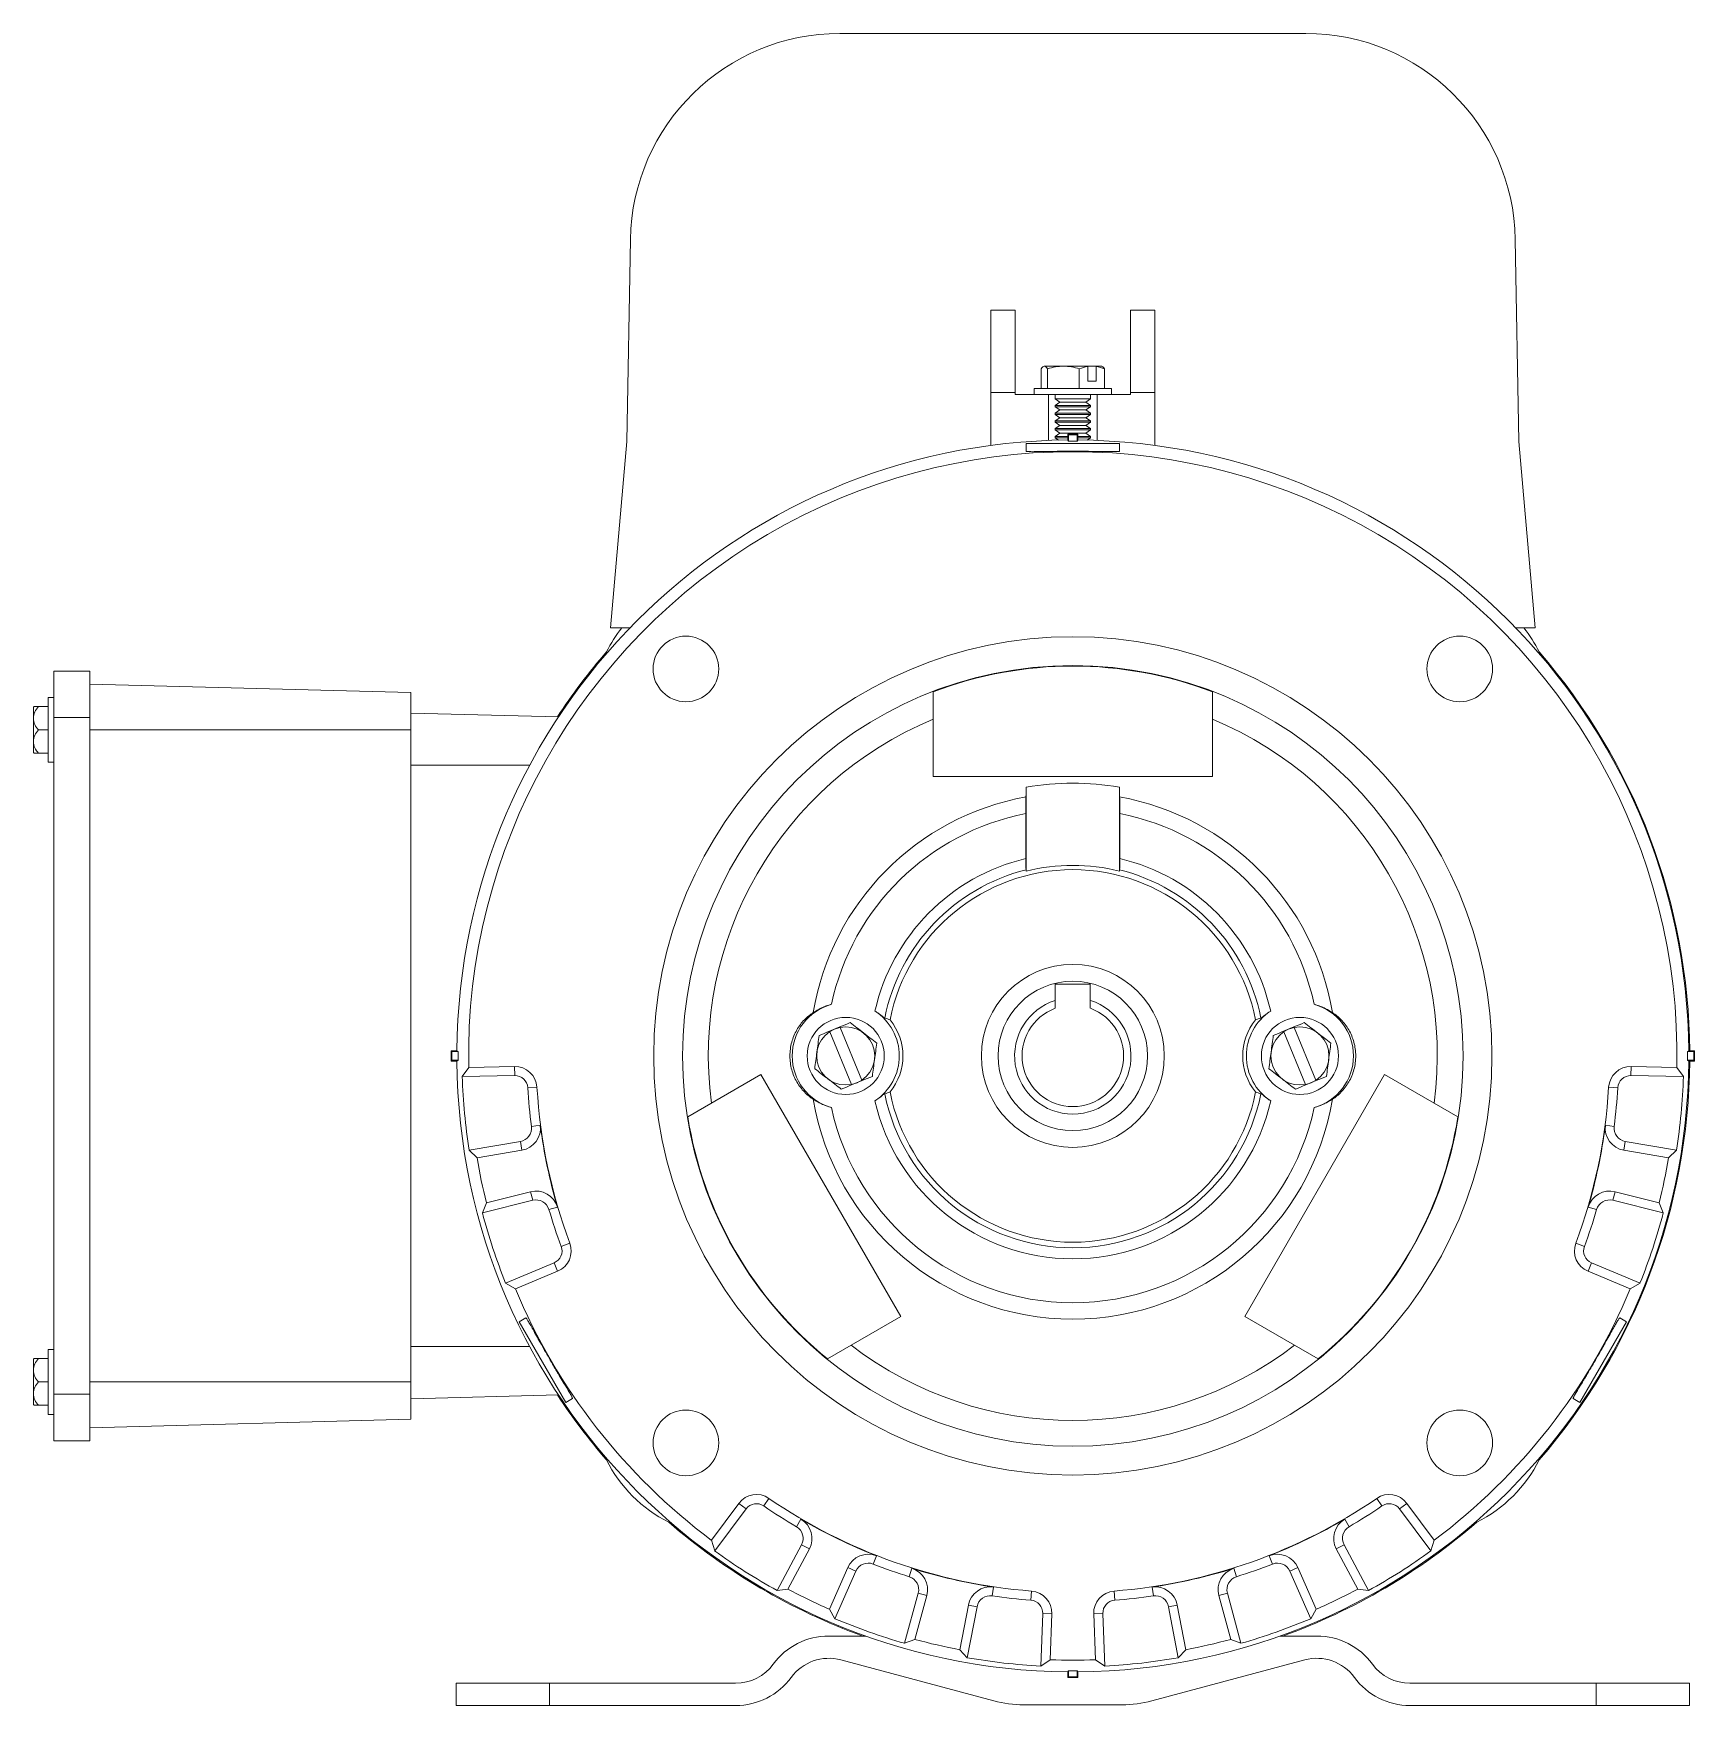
# Paper-space layout '_Right' of a CAD drawing. Header units: inches. Extents: x -5.58 to 3.34, y -3.49 to 5.49.
import ezdxf

# ---------------------------------------------------------------- set-up
doc = ezdxf.new("R2010")
doc.units = ezdxf.units.IN
doc.header["$MEASUREMENT"] = 0

psp = doc.layouts.new('_Right')

# ---------------------------------------------------------------- linework, layer by layer
at = {"color": 7, "linetype": 'Continuous', "lineweight": 15}
for p, q in [((1.2502, 5.4886), (-1.2502, 5.4886)), ((-2.375, 4.3833), (-2.3939, 3.2978)), ((2.3939, 3.2978), (2.375, 4.3833)), ((-0.44, 4.0029), (-0.44, 3.277)), ((-0.31, 4.0029), (-0.44, 4.0029)), ((-0.31, 4.0029), (-0.31, 3.5511)), ((0.31, 3.5511), (0.31, 4.0029)), ((0.44, 4.0029), (0.31, 4.0029)), ((0.44, 4.0029), (0.44, 3.277)), ((-0.1705, 3.5821), (-0.1705, 3.6882)), ((-0.1531, 3.7021), (0.156, 3.7021)), ((-0.1356, 3.5821), (-0.1356, 3.6882)), ((0.0348, 3.5821), (0.0348, 3.6882)), ((0.0801, 3.6221), (0.0801, 3.7005)), ((0.1252, 3.7005), (0.1252, 3.6221)), ((0.1705, 3.5821), (0.1705, 3.6882)), ((0.1252, 3.6221), (0.0801, 3.6221)), ((-0.31, 3.5615), (-0.44, 3.5615)), ((-0.31, 3.5511), (0.31, 3.5511)), ((-0.207, 3.5821), (-0.207, 3.5511)), ((-0.207, 3.5821), (0.207, 3.5821)), ((-0.13, 3.5511), (-0.13, 3.3038)), ((-0.095, 3.5511), (-0.095, 3.5268)), ((-0.095, 3.5268), (-0.0702, 3.5094)), ((-0.095, 3.5268), (0.095, 3.5268)), ((-0.0702, 3.5094), (-0.095, 3.4921)), ((-0.0702, 3.5094), (0.0702, 3.5094)), ((0.0702, 3.5094), (0.095, 3.5268)), ((0.095, 3.4921), (0.0702, 3.5094)), ((0.095, 3.5268), (0.095, 3.5511)), ((0.13, 3.3038), (0.13, 3.5511)), ((0.207, 3.5511), (0.207, 3.5821)), ((0.44, 3.5615), (0.31, 3.5615)), ((-0.095, 3.4921), (-0.095, 3.4851)), ((-0.095, 3.4921), (0.095, 3.4921)), ((-0.095, 3.4851), (-0.0702, 3.4678)), ((-0.095, 3.4851), (0.095, 3.4851)), ((-0.0702, 3.4678), (-0.095, 3.4504)), ((-0.095, 3.4504), (-0.095, 3.4435)), ((-0.095, 3.4504), (0.095, 3.4504)), ((-0.095, 3.4435), (-0.0702, 3.4261)), ((-0.095, 3.4435), (0.095, 3.4435)), ((-0.0702, 3.4261), (-0.095, 3.4087)), ((-0.0702, 3.4678), (0.0702, 3.4678)), ((-0.0702, 3.4261), (0.0702, 3.4261)), ((0.0702, 3.4678), (0.095, 3.4851)), ((0.095, 3.4504), (0.0702, 3.4678)), ((0.0702, 3.4261), (0.095, 3.4435)), ((0.095, 3.4087), (0.0702, 3.4261)), ((0.095, 3.4851), (0.095, 3.4921)), ((0.095, 3.4435), (0.095, 3.4504)), ((-0.095, 3.4087), (-0.095, 3.4018)), ((-0.095, 3.4087), (0.095, 3.4087)), ((-0.095, 3.4018), (-0.0702, 3.3844)), ((-0.095, 3.4018), (0.095, 3.4018)), ((-0.0702, 3.3844), (-0.095, 3.3671)), ((-0.095, 3.3671), (-0.095, 3.3601)), ((-0.095, 3.3671), (0.095, 3.3671)), ((-0.095, 3.3601), (-0.0702, 3.3428)), ((-0.095, 3.3601), (0.095, 3.3601)), ((-0.0702, 3.3428), (-0.095, 3.3254)), ((-0.095, 3.3254), (-0.095, 3.3185)), ((-0.095, 3.3254), (-0.0275, 3.3254)), ((-0.0702, 3.3844), (0.0702, 3.3844)), ((-0.0702, 3.3428), (0.0702, 3.3428)), ((-0.0235, 3.3335), (-0.0275, 3.3375)), ((-0.0275, 3.3062), (-0.0275, 3.3375)), ((-0.0275, 3.3375), (0.0275, 3.3375)), ((-0.0235, 3.3335), (-0.0235, 3.3002)), ((0.0235, 3.3335), (-0.0235, 3.3335)), ((0.0235, 3.3335), (0.0275, 3.3375)), ((0.0235, 3.3002), (0.0235, 3.3335)), ((0.0275, 3.3375), (0.0275, 3.3062)), ((0.0275, 3.3254), (0.095, 3.3254)), ((0.0702, 3.3844), (0.095, 3.4018)), ((0.095, 3.3671), (0.0702, 3.3844)), ((0.0702, 3.3428), (0.095, 3.3601)), ((0.095, 3.3254), (0.0702, 3.3428)), ((0.095, 3.4018), (0.095, 3.4087)), ((0.095, 3.3601), (0.095, 3.3671)), ((0.095, 3.3185), (0.095, 3.3254)), ((-2.3939, 3.2978), (-2.4814, 2.2978)), ((-0.25, 3.2875), (0.25, 3.2875)), ((-0.25, 3.246), (-0.25, 3.2875)), ((-0.095, 3.3185), (-0.0764, 3.3055)), ((-0.095, 3.3185), (-0.0275, 3.3185)), ((-0.0235, 3.3002), (-0.0275, 3.3062)), ((0.0275, 3.3062), (0.0235, 3.3002)), ((0.0275, 3.3185), (0.095, 3.3185)), ((0.0764, 3.3055), (0.095, 3.3185)), ((0.25, 3.2875), (0.25, 3.246)), ((2.4814, 2.2978), (2.3939, 3.2978)), ((-2.4814, 2.2978), (-2.3775, 2.2978)), ((2.3775, 2.2978), (2.4814, 2.2978)), ((-5.4695, -2.066), (-5.4695, 2.066)), ((-5.4695, 2.066), (-5.2765, 2.066)), ((-5.2765, 2.066), (-5.2765, -2.066)), ((-3.5535, 1.9508), (-5.2765, 1.9959)), ((-5.4695, 1.924), (-5.5005, 1.924)), ((-5.5005, 1.924), (-5.5005, 1.576)), ((-3.5535, -1.9508), (-3.5535, 1.9508)), ((-0.75, 1.9536), (-0.75, 1.5)), ((0.75, 1.5), (0.75, 1.9536)), ((-5.5795, 1.872), (-5.5795, 1.628)), ((-5.5761, 1.875), (-5.5005, 1.875)), ((-5.2765, 1.816), (-5.4695, 1.816)), ((-3.5535, 1.8406), (-2.7605, 1.8198)), ((-5.5525, 1.75), (-5.5005, 1.75)), ((-3.5535, 1.75), (-5.2765, 1.75)), ((-5.5761, 1.625), (-5.5005, 1.625)), ((-5.5005, 1.576), (-5.4695, 1.576)), ((-2.9152, 1.56), (-3.5535, 1.56)), ((-0.75, 1.5), (0.75, 1.5)), ((-0.25, 1.4423), (-0.25, 0.9919)), ((0.25, 1.4423), (0.25, 0.9919)), ((-0.2524, 1.0595), (-0.2524, 1.3007)), ((0.2524, 1.0595), (0.2524, 1.3007)), ((-0.25, 0.9919), (-0.2511, 0.999)), ((0.25, 0.9919), (0.2511, 0.999)), ((0.094, 0.3851), (-0.094, 0.3851)), ((-0.094, 0.3851), (-0.094, 0.2556)), ((0.094, 0.2556), (0.094, 0.3851)), ((-1.3063, 0.1327), (-1.2508, 0.1556)), ((-1.1883, -0.1529), (-1.3052, 0.13)), ((-1.2497, 0.1529), (-1.1328, -0.13)), ((1.1317, 0.1327), (1.1872, 0.1556)), ((1.2497, -0.1529), (1.1328, 0.13)), ((1.1883, 0.1529), (1.3052, -0.13)), ((-3.3335, 0.0235), (-3.3375, 0.0275)), ((-3.3375, 0.0275), (-3.3062, 0.0275)), ((-3.3375, -0.0275), (-3.3375, 0.0275)), ((-3.3335, 0.0235), (-3.3335, -0.0235)), ((-3.3002, 0.0235), (-3.3335, 0.0235)), ((-3.3062, 0.0275), (-3.3002, 0.0235)), ((3.3002, 0.0235), (3.3062, 0.0275)), ((3.3335, 0.0235), (3.3002, 0.0235)), ((3.3062, 0.0275), (3.3375, 0.0275)), ((3.3335, 0.0235), (3.3375, 0.0275)), ((3.3335, -0.0235), (3.3335, 0.0235)), ((3.3375, 0.0275), (3.3375, -0.0275)), ((-3.3335, -0.0235), (-3.3375, -0.0275)), ((-3.3062, -0.0275), (-3.3375, -0.0275)), ((-3.3335, -0.0235), (-3.3002, -0.0235)), ((-3.3002, -0.0235), (-3.3062, -0.0275)), ((-3.2429, -0.0613), (-3.2779, -0.1112)), ((-3.2429, -0.0613), (-2.9971, -0.0568)), ((-2.9962, -0.106), (-2.9971, -0.0568)), ((2.9962, -0.106), (2.9971, -0.0568)), ((2.9971, -0.0568), (3.2429, -0.0613)), ((3.2779, -0.1112), (3.2429, -0.0613)), ((3.3062, -0.0275), (3.3002, -0.0235)), ((3.3002, -0.0235), (3.3335, -0.0235)), ((3.3375, -0.0275), (3.3062, -0.0275)), ((3.3335, -0.0235), (3.3375, -0.0275)), ((-3.2779, -0.1112), (-2.9962, -0.106)), ((-2.9255, -0.1714), (-2.8764, -0.1685)), ((-1.674, -0.1005), (-2.0669, -0.3273)), ((-0.924, -1.3995), (-1.674, -0.1005)), ((-1.1317, -0.1327), (-1.1872, -0.1556)), ((1.674, -0.1005), (0.924, -1.3995)), ((1.3063, -0.1327), (1.2508, -0.1556)), ((2.0669, -0.3273), (1.674, -0.1005)), ((2.9255, -0.1714), (2.8764, -0.1685)), ((2.9962, -0.106), (3.2779, -0.1112)), ((-2.906, -0.3785), (-2.859, -0.3724)), ((2.906, -0.3785), (2.859, -0.3724)), ((-2.9657, -0.4594), (-3.2405, -0.5064)), ((-3.2405, -0.5064), (-3.1983, -0.5473)), ((-3.1983, -0.5473), (-2.9578, -0.5061)), ((-2.9657, -0.4594), (-2.9578, -0.5061)), ((2.9657, -0.4594), (2.9578, -0.5061)), ((2.9578, -0.5061), (3.1983, -0.5473)), ((3.2405, -0.5064), (2.9657, -0.4594)), ((3.1983, -0.5473), (3.2405, -0.5064)), ((-3.1697, -0.8427), (-2.8993, -0.775)), ((-3.1476, -0.7883), (-3.1697, -0.8427)), ((-2.9108, -0.729), (-3.1476, -0.7883)), ((-2.8993, -0.775), (-2.9108, -0.729)), ((2.8993, -0.775), (2.9108, -0.729)), ((2.8993, -0.775), (3.1697, -0.8427)), ((3.1476, -0.7883), (2.9108, -0.729)), ((3.1697, -0.8427), (3.1476, -0.7883)), ((-2.812, -0.825), (-2.7665, -0.8116)), ((2.812, -0.825), (2.7665, -0.8116)), ((-2.7464, -1.0224), (-2.7003, -1.0052)), ((2.7464, -1.0224), (2.7003, -1.0052)), ((-2.7847, -1.1107), (-3.0447, -1.2195)), ((-2.7657, -1.1561), (-2.9925, -1.251)), ((-2.7847, -1.1107), (-2.7657, -1.1561)), ((2.7847, -1.1107), (2.7657, -1.1561)), ((2.9925, -1.251), (2.7657, -1.1561)), ((3.0447, -1.2195), (2.7847, -1.1107)), ((-3.0447, -1.2195), (-2.9925, -1.251)), ((2.9925, -1.251), (3.0447, -1.2195)), ((-2.9721, -1.4272), (-2.9362, -1.4065)), ((-2.7221, -1.8603), (-2.9721, -1.4272)), ((-1.3169, -1.6263), (-0.924, -1.3995)), ((0.924, -1.3995), (1.3169, -1.6263)), ((2.9721, -1.4272), (2.7221, -1.8603)), ((2.9362, -1.4065), (2.9721, -1.4272)), ((-5.4695, -1.576), (-5.5005, -1.576)), ((-5.5005, -1.576), (-5.5005, -1.924)), ((-3.5535, -1.56), (-2.9152, -1.56)), ((-5.5795, -1.628), (-5.5795, -1.872)), ((-5.5761, -1.625), (-5.5005, -1.625)), ((-5.5525, -1.75), (-5.5005, -1.75)), ((-3.5535, -1.75), (-5.2765, -1.75)), ((-5.5761, -1.875), (-5.5005, -1.875)), ((-5.4695, -1.816), (-5.2765, -1.816)), ((-2.7605, -1.8198), (-3.5535, -1.8406)), ((-2.6862, -1.8395), (-2.7221, -1.8603)), ((2.7221, -1.8603), (2.6862, -1.8395)), ((-5.5005, -1.924), (-5.4695, -1.924)), ((-3.5535, -1.9508), (-5.2765, -1.9959)), ((-5.2765, -2.066), (-5.4695, -2.066)), ((-1.9405, -2.5989), (-1.7934, -2.402)), ((-1.7539, -2.4314), (-1.7934, -2.402)), ((-1.6589, -2.4158), (-1.6311, -2.3752)), ((1.6589, -2.4158), (1.6311, -2.3752)), ((1.7539, -2.4314), (1.7934, -2.402)), ((1.7934, -2.402), (1.9405, -2.5989)), ((-1.9226, -2.6572), (-1.7539, -2.4314)), ((-1.4834, -2.5273), (-1.4594, -2.4865)), ((1.4834, -2.5273), (1.4594, -2.4865)), ((1.7539, -2.4314), (1.9226, -2.6572)), ((-1.9405, -2.5989), (-1.9226, -2.6572)), ((1.9226, -2.6572), (1.9405, -2.5989)), ((-1.4561, -2.6242), (-1.5875, -2.87)), ((-1.5294, -2.8618), (-1.4143, -2.6465)), ((-1.4561, -2.6242), (-1.4143, -2.6465)), ((-1.0718, -2.7275), (-1.0545, -2.6834)), ((1.0718, -2.7275), (1.0545, -2.6834)), ((1.4561, -2.6242), (1.4143, -2.6465)), ((1.4143, -2.6465), (1.5294, -2.8618)), ((1.5875, -2.87), (1.4561, -2.6242)), ((-1.2082, -2.7468), (-1.3065, -2.9702)), ((-1.2771, -3.021), (-1.1649, -2.7658)), ((-1.1649, -2.7658), (-1.2082, -2.7468)), ((-0.8782, -2.7958), (-0.864, -2.7506)), ((0.8782, -2.7958), (0.864, -2.7506)), ((1.1649, -2.7658), (1.2082, -2.7468)), ((1.1649, -2.7658), (1.2771, -3.021)), ((1.3065, -2.9702), (1.2082, -2.7468)), ((-1.5875, -2.87), (-1.5294, -2.8618)), ((-0.4322, -2.8985), (-0.4252, -2.8516)), ((0.4322, -2.8985), (0.4252, -2.8516)), ((1.5294, -2.8618), (1.5875, -2.87)), ((-0.8298, -2.8841), (-0.9027, -3.1531)), ((-0.8479, -3.1321), (-0.7841, -2.8965)), ((-0.8298, -2.8841), (-0.7841, -2.8965)), ((-0.5608, -2.9479), (-0.6064, -3.1877)), ((-0.5663, -3.2305), (-0.5142, -2.9567)), ((-0.5142, -2.9567), (-0.5608, -2.9479)), ((-0.2255, -2.9218), (-0.2217, -2.8728)), ((0.2255, -2.9218), (0.2217, -2.8728)), ((0.5142, -2.9567), (0.5608, -2.9479)), ((0.5142, -2.9567), (0.5663, -3.2305)), ((0.6064, -3.1877), (0.5608, -2.9479)), ((0.8298, -2.8841), (0.7841, -2.8965)), ((0.7841, -2.8965), (0.8479, -3.1321)), ((0.9027, -3.1531), (0.8298, -2.8841)), ((-1.3065, -2.9702), (-1.2771, -3.021)), ((-0.1614, -2.9937), (-0.1718, -3.2753)), ((-0.1614, -2.9937), (-0.1122, -2.9955)), ((-0.1122, -2.9955), (-0.1213, -3.2412)), ((0.1614, -2.9937), (0.1122, -2.9955)), ((0.1213, -3.2412), (0.1122, -2.9955)), ((0.1718, -3.2753), (0.1614, -2.9937)), ((1.2771, -3.021), (1.3065, -2.9702)), ((-1.1113, -3.114), (-1.31, -3.114)), ((-0.9027, -3.1531), (-0.8479, -3.1321)), ((0.8479, -3.1321), (0.9027, -3.1531)), ((1.31, -3.114), (1.1113, -3.114)), ((-0.6064, -3.1877), (-0.5663, -3.2305)), ((0.5663, -3.2305), (0.6064, -3.1877)), ((-1.2453, -3.2421), (-0.4242, -3.4621)), ((-0.1718, -3.2753), (-0.1213, -3.2412)), ((-0.0275, -3.3062), (-0.0235, -3.3002)), ((-0.0275, -3.3375), (-0.0275, -3.3062)), ((-0.0235, -3.3002), (-0.0235, -3.3335)), ((0.0235, -3.3002), (0.0275, -3.3062)), ((0.0235, -3.3335), (0.0235, -3.3002)), ((0.0275, -3.3062), (0.0275, -3.3375)), ((0.1213, -3.2412), (0.1718, -3.2753)), ((0.4242, -3.4621), (1.2453, -3.2421)), ((-3.31, -3.4873), (-3.31, -3.3677)), ((-1.81, -3.3677), (-3.31, -3.3677)), ((-2.81, -3.3677), (-2.81, -3.4873)), ((-0.0235, -3.3335), (-0.0275, -3.3375)), ((0.0275, -3.3375), (-0.0275, -3.3375)), ((-0.0235, -3.3335), (0.0235, -3.3335)), ((0.0235, -3.3335), (0.0275, -3.3375)), ((3.31, -3.3677), (1.81, -3.3677)), ((2.81, -3.4873), (2.81, -3.3677)), ((3.31, -3.3677), (3.31, -3.4873)), ((-3.31, -3.4873), (-1.81, -3.4873)), ((-0.2639, -3.4833), (0.2639, -3.4833)), ((1.81, -3.4873), (3.31, -3.4873))]:
    psp.add_line(p, q, dxfattribs=at)
for centre, radius in [((-2.0771, 2.0771), 0.1762), ((0, 0), 2.25), ((2.0771, 2.0771), 0.1762), ((0, 0), 2.095), ((0, 0), 0.491), ((0, 0), 0.401), ((-1.219, 0), 0.207), ((1.219, 0), 0.207), ((-1.219, 0), 0.156), ((1.219, 0), 0.156), ((-2.0771, -2.0771), 0.1762), ((2.0771, -2.0771), 0.1762)]:
    psp.add_circle(centre, radius, dxfattribs=at)
for centre, radius, start, end in [((-1.2502, 4.3636), 1.125, 90, 179), ((1.2502, 4.3636), 1.125, 1, 90), ((0, 0), 3.3064, 90.47722, 179.52278), ((0, 0), 3.2435, 358.91658, 181.08342), ((0, 0), 3.3003, 89.59283, 90.40717), ((0, 0), 3.3064, 0.47722, 89.52278), ((-1.8349, 1.8349), 0.7469, 141.70751, 153.46756), ((1.8349, 1.8349), 0.7469, 26.53244, 38.29249), ((0, 0), 3.3119, 139.09637, 146.66498), ((0, 0), 3.3119, 0.47643, 40.90363), ((0, 0), 2.0927, 68.99828, 111.00172), ((-5.4912, 1.8114), 0.0883, 133.9815, 179.31463), ((-5.4695, 1.75), 0.1643, 130.4668, 132.02758), ((-5.4912, 1.8136), 0.0883, 180.68537, 226.0185), ((0, 0), 1.9566, 112.53967, 187.46033), ((0, 0), 1.9566, 352.53967, 67.46033), ((-5.4912, 1.6864), 0.0883, 133.9815, 179.31463), ((-5.4912, 1.6886), 0.0883, 180.68537, 226.0185), ((-5.4695, 1.75), 0.1643, 227.97242, 229.5332), ((0, 0), 1.4638, 80.1663, 99.8337), ((0, 0), 1.4129, 100.24704, 170.52528), ((0, 0), 1.4129, 9.47472, 79.75296), ((0, 0), 1.3249, 100.98025, 167.92745), ((0, 0), 1.3249, 12.07255, 79.01975), ((0, 0), 1.0891, 103.39737, 167.21894), ((0, 0), 1.03, 104.10705, 168.60892), ((0, 0), 1, 11.16385, 168.83615), ((0, 0), 1.0229, 75.85375, 104.14625), ((0, 0), 1.03, 11.39108, 75.89295), ((0, 0), 1.0891, 12.78106, 76.60263), ((-1.219, 0), 0.2875, 105.45407, 254.54593), ((0, 0), 0.3124, 107.51289, 72.48711), ((1.219, 0), 0.2875, 285.45407, 74.54593), ((-1.219, 0), 0.2875, 303.06286, 56.93714), ((-1.219, 0), 0.3067, 320.86216, 39.13784), ((0, 0), 0.2724, 110.18866, 69.81134), ((1.219, 0), 0.3067, 140.86216, 219.13784), ((1.219, 0), 0.2875, 123.06286, 236.93714), ((0, 0), 3.3003, 179.59283, 180.40717), ((0, 0), 3.3003, 359.59283, 0.40717), ((0, 0), 3.3064, 180.47722, 269.52278), ((-2.9949, -0.1754), 0.1187, 3.35272, 91.06028), ((0, 0), 3.3064, 270.47722, 359.52278), ((0, 0), 3.3119, 319.09637, 359.52357), ((2.9949, -0.1754), 0.1187, 88.93972, 176.64728), ((0, 0), 3.2798, 181.94288, 188.88271), ((-2.9949, -0.1754), 0.0695, 3.35272, 91.06028), ((0, 0), 2.9305, 183.35272, 187.42033), ((0, 0), 2.8813, 183.35272, 200.41793), ((0, 0), 2.8813, 339.58207, 356.64728), ((0, 0), 2.9305, 352.57967, 356.64728), ((2.9949, -0.1754), 0.0695, 88.93972, 176.64728), ((0, 0), 3.2798, 351.11729, 358.05712), ((0, 0), 1.4129, 189.47472, 350.52528), ((0, 0), 1.0891, 192.78106, 347.21894), ((0, 0), 1.03, 191.39108, 348.60892), ((0, 0), 1, 191.16385, 348.83615), ((0, 0), 2.0927, 188.99828, 231.00172), ((0, 0), 1.3249, 192.07255, 347.92745), ((0, 0), 2.0927, 308.99828, 351.00172), ((-2.978, -0.3878), 0.0726, 279.71038, 7.42033), ((-2.978, -0.3878), 0.12, 279.71038, 7.42033), ((0, 0), 2.8831, 187.42033, 196.35032), ((0, 0), 2.8831, 343.64968, 352.57967), ((2.978, -0.3878), 0.12, 172.57967, 260.28962), ((2.978, -0.3878), 0.0726, 172.57967, 260.28962), ((0, 0), 3.2448, 189.71038, 194.06028), ((0, 0), 3.2448, 345.93972, 350.28962), ((-2.8817, -0.8454), 0.12, 16.35032, 104.06028), ((-2.8817, -0.8454), 0.0726, 16.35032, 104.06028), ((2.8817, -0.8454), 0.12, 75.93972, 163.64968), ((2.8817, -0.8454), 0.0726, 75.93972, 163.64968), ((0, 0), 3.2798, 194.88794, 201.82778), ((0, 0), 2.9305, 196.35032, 200.41793), ((0, 0), 2.9305, 339.58207, 343.64968), ((0, 0), 3.2798, 338.17222, 345.11206), ((-2.8115, -1.0466), 0.0695, 292.71038, 20.41793), ((-2.8115, -1.0466), 0.1187, 292.71038, 20.41793), ((2.8115, -1.0466), 0.1187, 159.58207, 247.28962), ((2.8115, -1.0466), 0.0695, 159.58207, 247.28962), ((0, 0), 3.2435, 202.68723, 233.25249), ((0, 0), 3.2435, 306.74751, 337.31277), ((0, 0), 1.9566, 232.53967, 307.46033), ((-5.4912, -1.6886), 0.0883, 133.9815, 179.31463), ((-5.4695, -1.75), 0.1643, 130.4668, 132.02758), ((-5.4912, -1.6864), 0.0883, 180.68537, 226.0185), ((-5.4912, -1.8136), 0.0883, 133.9815, 179.31463), ((-5.4912, -1.8114), 0.0883, 180.68537, 226.0185), ((-5.4695, -1.75), 0.1643, 227.97242, 229.5332), ((0, 0), 3.3119, 213.33502, 220.90363), ((-1.8349, -1.8349), 0.7469, 206.53244, 243.46756), ((1.8349, -1.8349), 0.7469, 296.53244, 333.46756), ((-1.6983, -2.473), 0.1187, 55.52179, 143.22935), ((-1.6983, -2.473), 0.0695, 55.52179, 143.22935), ((0, 0), 2.9305, 235.52179, 239.58941), ((0, 0), 2.8813, 235.52179, 265.58701), ((0, 0), 2.8813, 274.41299, 304.47821), ((0, 0), 2.9305, 300.41059, 304.47821), ((1.6983, -2.473), 0.1187, 36.77065, 124.47821), ((1.6983, -2.473), 0.0695, 36.77065, 124.47821), ((0, 0), 3.3119, 229.09637, 250.09588), ((0, 0), 2.8831, 239.58941, 248.5464), ((-1.5202, -2.59), 0.12, 331.87945, 59.58941), ((0, 0), 2.8831, 291.4536, 300.41059), ((0, 0), 3.3119, 289.90412, 310.90363), ((1.5202, -2.59), 0.12, 120.41059, 208.12055), ((-1.5202, -2.59), 0.0726, 331.87945, 59.58941), ((1.5202, -2.59), 0.0726, 120.41059, 208.12055), ((0, 0), 3.2798, 234.11195, 241.05179), ((-1.0984, -2.7951), 0.12, 68.5464, 156.25636), ((1.0984, -2.7951), 0.12, 23.74364, 111.4536), ((0, 0), 3.2798, 298.94821, 305.88805), ((-1.0984, -2.7951), 0.0726, 68.5464, 156.25636), ((0, 0), 2.9305, 248.5464, 252.5624), ((0, 0), 2.8831, 252.5624, 261.51939), ((-0.8999, -2.8651), 0.12, 344.85244, 72.5624), ((0, 0), 2.8831, 278.48061, 287.4376), ((0.8999, -2.8651), 0.12, 107.4376, 195.14756), ((0, 0), 2.9305, 287.4376, 291.4536), ((1.0984, -2.7951), 0.0726, 23.74364, 111.4536), ((0, 0), 3.2448, 241.87945, 246.25636), ((-0.8999, -2.8651), 0.0726, 344.85244, 72.5624), ((-0.4429, -2.9703), 0.12, 81.51939, 169.22935), ((0.4429, -2.9703), 0.12, 10.77065, 98.48061), ((0.8999, -2.8651), 0.0726, 107.4376, 195.14756), ((0, 0), 3.2448, 293.74364, 298.12055), ((-0.4429, -2.9703), 0.0726, 81.51939, 169.22935), ((0, 0), 2.9305, 261.51939, 265.58701), ((-0.2308, -2.9911), 0.0695, 357.87945, 85.58701), ((-0.2308, -2.9911), 0.1187, 357.87945, 85.58701), ((0.2308, -2.9911), 0.1187, 94.41299, 182.12055), ((0.2308, -2.9911), 0.0695, 94.41299, 182.12055), ((0, 0), 2.9305, 274.41299, 278.48061), ((0.4429, -2.9703), 0.0726, 10.77065, 98.48061), ((0, 0), 3.2798, 247.08402, 254.02478), ((0, 0), 3.2798, 285.97522, 292.91598), ((-1.31, -3.4836), 0.3696, 90, 143.79775), ((0, 0), 3.2448, 254.85244, 259.22935), ((0, 0), 3.2448, 280.77065, 285.14756), ((1.31, -3.4836), 0.3696, 36.20225, 90), ((0, 0), 3.2798, 260.05701, 266.99685), ((0, 0), 3.2798, 273.00315, 279.94299), ((-1.81, -3.1177), 0.25, 270, 323.79775), ((-1.31, -3.4836), 0.25, 75, 143.79775), ((0, 0), 3.2435, 267.8563, 272.1437), ((0, 0), 3.3003, 269.59283, 270.40717), ((1.31, -3.4836), 0.25, 36.20225, 105), ((1.81, -3.1177), 0.25, 216.20225, 270), ((-1.81, -3.1177), 0.3696, 270, 323.79775), ((1.81, -3.1177), 0.3696, 216.20225, 270), ((-0.2639, -2.8637), 0.6196, 255, 270), ((0.2639, -2.8637), 0.6196, 270, 285)]:
    psp.add_arc(centre, radius, start, end, dxfattribs=at)
for points in [[(-0.1705, 3.6882), (-0.1648, 3.6967), (-0.159, 3.7021), (-0.1531, 3.7021)], [(-0.1356, 3.6882), (-0.1077, 3.6967), (-0.0794, 3.7021), (-0.0504, 3.7021)], [(0.0801, 3.7005), (0.0646, 3.6982), (0.0496, 3.6939), (0.0348, 3.6882)], [(0.0801, 3.7005), (0.0794, 3.701), (0.0788, 3.7016), (0.0782, 3.7021)], [(0.1233, 3.7021), (0.124, 3.7016), (0.1246, 3.701), (0.1252, 3.7005)], [(0.1705, 3.6882), (0.1557, 3.6939), (0.1405, 3.6983), (0.1252, 3.7005)], [(0.1705, 3.6882), (0.1648, 3.6967), (0.159, 3.7021), (0.1531, 3.7021)], [(-0.25, 1.4423), (-0.2504, 1.4244), (-0.2509, 1.4071), (-0.2514, 1.3904)], [(0.25, 1.4423), (0.2504, 1.4244), (0.2509, 1.4071), (0.2514, 1.3904)], [(-1.0098, 0.2034), (-1.0001, 0.2006), (-0.9905, 0.1974), (-0.9811, 0.1936)], [(0.9811, 0.1936), (0.9905, 0.1974), (1.0001, 0.2006), (1.0098, 0.2034)], [(-1.3618, 0.1098), (-1.3657, 0.0806), (-1.3696, 0.0509), (-1.3736, 0.0205)], [(-1.3618, 0.1098), (-1.3437, 0.1173), (-1.325, 0.125), (-1.3063, 0.1327)], [(-1.3052, 0.13), (-1.3056, 0.1309), (-1.3059, 0.1318), (-1.3063, 0.1327)], [(-1.2508, 0.1556), (-1.2319, 0.1635), (-1.2134, 0.1711), (-1.1953, 0.1786)], [(-1.2508, 0.1556), (-1.2505, 0.1547), (-1.2501, 0.1538), (-1.2497, 0.1529)], [(-1.0525, 0.0688), (-1.0759, 0.0867), (-1.0996, 0.105), (-1.1239, 0.1237)], [(1.0762, 0.1098), (1.0723, 0.0806), (1.0684, 0.0509), (1.0644, 0.0205)], [(1.1317, 0.1327), (1.1127, 0.1249), (1.0943, 0.1173), (1.0762, 0.1098)], [(1.1328, 0.13), (1.1324, 0.1309), (1.1321, 0.1318), (1.1317, 0.1327)], [(1.2427, 0.1786), (1.2245, 0.1711), (1.2059, 0.1634), (1.1872, 0.1556)], [(1.1872, 0.1556), (1.1875, 0.1547), (1.1879, 0.1538), (1.1883, 0.1529)], [(1.3855, 0.0688), (1.3621, 0.0867), (1.3384, 0.105), (1.3141, 0.1237)], [(-1.3855, -0.0688), (-1.3621, -0.0867), (-1.3384, -0.105), (-1.3141, -0.1237)], [(-1.0762, -0.1098), (-1.0723, -0.0806), (-1.0684, -0.0509), (-1.0644, -0.0205)], [(1.0525, -0.0688), (1.0759, -0.0867), (1.0996, -0.105), (1.1239, -0.1237)], [(1.3618, -0.1098), (1.3657, -0.0806), (1.3696, -0.0509), (1.3736, -0.0205)], [(-1.2427, -0.1786), (-1.2245, -0.1711), (-1.2059, -0.1634), (-1.1872, -0.1556)], [(-1.1872, -0.1556), (-1.1875, -0.1547), (-1.1879, -0.1538), (-1.1883, -0.1529)], [(-1.1328, -0.13), (-1.1324, -0.1309), (-1.1321, -0.1318), (-1.1317, -0.1327)], [(-1.1317, -0.1327), (-1.1127, -0.1249), (-1.0943, -0.1173), (-1.0762, -0.1098)], [(1.2508, -0.1556), (1.2319, -0.1635), (1.2134, -0.1711), (1.1953, -0.1786)], [(1.2508, -0.1556), (1.2505, -0.1547), (1.2501, -0.1538), (1.2497, -0.1529)], [(1.3052, -0.13), (1.3056, -0.1309), (1.3059, -0.1318), (1.3063, -0.1327)], [(1.3618, -0.1098), (1.3437, -0.1173), (1.325, -0.125), (1.3063, -0.1327)], [(-0.9811, -0.1936), (-0.9905, -0.1974), (-1.0001, -0.2006), (-1.0098, -0.2034)], [(1.0098, -0.2034), (1.0001, -0.2006), (0.9905, -0.1974), (0.9811, -0.1936)]]:
    psp.add_open_spline(points, degree=3, dxfattribs=at)
for points, knots in [([(-0.1531, 3.7021), (-0.1501, 3.7021), (-0.1471, 3.7008), (-0.1413, 3.6959), (-0.1385, 3.6924), (-0.1356, 3.6882)], [0, 0, 0, 0, 0.5, 0.5, 1, 1, 1, 1]), ([(-0.0504, 3.7021), (-0.0359, 3.7021), (-0.0215, 3.7008), (0.0069, 3.6959), (0.0209, 3.6924), (0.0348, 3.6882)], [0, 0, 0, 0, 0.5, 0.5, 1, 1, 1, 1]), ([(0.25, 3.246), (0.25, 3.2454), (0.2484, 3.2449), (0.2436, 3.2443), (0.2417, 3.2442), (0.2369, 3.2439), (0.2341, 3.2438), (0.2247, 3.2436), (0.217, 3.2436), (0.1989, 3.2437), (0.1884, 3.2438), (0.1653, 3.2442), (0.1527, 3.2444), (0.1323, 3.2448), (0.1252, 3.2449), (0.1108, 3.2451), (0.1034, 3.2452), (0.0809, 3.2455), (0.0651, 3.2457), (0.0328, 3.2459), (0.0165, 3.246), (-0.0165, 3.246), (-0.0327, 3.2459), (-0.0567, 3.2457), (-0.0646, 3.2457), (-0.0803, 3.2455), (-0.0881, 3.2454), (-0.1108, 3.2451), (-0.1252, 3.2449), (-0.1523, 3.2444), (-0.1652, 3.2442), (-0.1883, 3.2438), (-0.1986, 3.2437), (-0.2123, 3.2436), (-0.2166, 3.2436), (-0.2243, 3.2436), (-0.2278, 3.2437), (-0.2371, 3.2439), (-0.2419, 3.2441), (-0.2484, 3.2449), (-0.25, 3.2454), (-0.25, 3.246)], [0, 0, 0, 0, 0.0625, 0.0625, 0.09375, 0.09375, 0.125, 0.125, 0.1875, 0.1875, 0.25, 0.25, 0.3125, 0.3125, 0.34375, 0.34375, 0.375, 0.375, 0.4375, 0.4375, 0.5, 0.5, 0.5625, 0.5625, 0.59375, 0.59375, 0.625, 0.625, 0.6875, 0.6875, 0.75, 0.75, 0.8125, 0.8125, 0.84375, 0.84375, 0.875, 0.875, 0.9375, 0.9375, 1, 1, 1, 1]), ([(-0.2524, 1.3007), (-0.2524, 1.3173), (-0.2523, 1.3341), (-0.252, 1.3571), (-0.2519, 1.3645), (-0.2517, 1.3782), (-0.2515, 1.3846), (-0.2514, 1.3904)], [0, 0, 0, 0, 0.5, 0.5, 0.75, 0.75, 1, 1, 1, 1]), ([(0.2524, 1.3007), (0.2524, 1.3173), (0.2523, 1.3341), (0.252, 1.3571), (0.2519, 1.3645), (0.2517, 1.3782), (0.2515, 1.3846), (0.2514, 1.3904)], [0, 0, 0, 0, 0.5, 0.5, 0.75, 0.75, 1, 1, 1, 1]), ([(-0.2511, 0.999), (-0.2512, 1.0002), (-0.2514, 1.0027), (-0.2517, 1.01), (-0.2519, 1.0147), (-0.2521, 1.0257), (-0.2522, 1.032), (-0.2523, 1.0453), (-0.2524, 1.0524), (-0.2524, 1.0595)], [0, 0, 0, 0, 0.25, 0.25, 0.5, 0.5, 0.75, 0.75, 1, 1, 1, 1]), ([(0.2511, 0.999), (0.2512, 1.0002), (0.2514, 1.0027), (0.2517, 1.01), (0.2519, 1.0147), (0.2521, 1.0257), (0.2522, 1.032), (0.2523, 1.0453), (0.2524, 1.0524), (0.2524, 1.0595)], [0, 0, 0, 0, 0.25, 0.25, 0.5, 0.5, 0.75, 0.75, 1, 1, 1, 1]), ([(-1.3937, 0.2326), (-1.3873, 0.2367), (-1.3804, 0.2409), (-1.3656, 0.2493), (-1.3576, 0.2534), (-1.3409, 0.2612), (-1.3323, 0.2648), (-1.3144, 0.2715), (-1.305, 0.2745), (-1.2956, 0.2771)], [0, 0, 0, 0, 0.25, 0.25, 0.5, 0.5, 0.75, 0.75, 1, 1, 1, 1]), ([(1.2956, 0.2771), (1.305, 0.2745), (1.3143, 0.2715), (1.3322, 0.2649), (1.3409, 0.2612), (1.3576, 0.2534), (1.3654, 0.2494), (1.3802, 0.241), (1.3872, 0.2367), (1.3937, 0.2326)], [0, 0, 0, 0, 0.25, 0.25, 0.5, 0.5, 0.75, 0.75, 1, 1, 1, 1]), ([(-1.3937, -0.2326), (-1.4018, -0.2273), (-1.4098, -0.2215), (-1.4257, -0.2085), (-1.4336, -0.2013), (-1.4485, -0.1858), (-1.4557, -0.1775), (-1.4692, -0.1596), (-1.4756, -0.15), (-1.4931, -0.1195), (-1.5024, -0.0975), (-1.512, -0.062), (-1.5145, -0.0497), (-1.5178, -0.0252), (-1.5186, -0.0129), (-1.5187, 0.012), (-1.5179, 0.0246), (-1.5146, 0.0492), (-1.5122, 0.0613), (-1.5058, 0.0849), (-1.5019, 0.0965), (-1.4926, 0.1188), (-1.4874, 0.1294), (-1.4758, 0.1496), (-1.4694, 0.1592), (-1.4558, 0.1773), (-1.4486, 0.1857), (-1.4262, 0.2089), (-1.41, 0.222), (-1.3937, 0.2326)], [0, 0, 0, 0, 0.0625, 0.0625, 0.125, 0.125, 0.1875, 0.1875, 0.25, 0.25, 0.375, 0.375, 0.4375, 0.4375, 0.5, 0.5, 0.5625, 0.5625, 0.625, 0.625, 0.6875, 0.6875, 0.75, 0.75, 0.8125, 0.8125, 0.875, 0.875, 1, 1, 1, 1]), ([(-1.0622, 0.2409), (-1.056, 0.237), (-1.0499, 0.2328), (-1.0386, 0.2246), (-1.0333, 0.2206), (-1.024, 0.2134), (-1.0198, 0.2102), (-1.0134, 0.2054), (-1.011, 0.2038), (-1.0098, 0.2034)], [0, 0, 0, 0, 0.25, 0.25, 0.5, 0.5, 0.75, 0.75, 1, 1, 1, 1]), ([(1.0098, 0.2034), (1.0104, 0.2036), (1.0113, 0.2041), (1.0136, 0.2056), (1.015, 0.2066), (1.0198, 0.2102), (1.024, 0.2134), (1.038, 0.2242), (1.0499, 0.233), (1.0622, 0.2409)], [0, 0, 0, 0, 0.125, 0.125, 0.25, 0.25, 0.5, 0.5, 1, 1, 1, 1]), ([(1.3937, 0.2326), (1.4018, 0.2273), (1.4098, 0.2215), (1.4257, 0.2085), (1.4336, 0.2013), (1.4485, 0.1858), (1.4557, 0.1775), (1.4692, 0.1596), (1.4756, 0.15), (1.4931, 0.1195), (1.5024, 0.0975), (1.512, 0.062), (1.5145, 0.0497), (1.5178, 0.0252), (1.5186, 0.0129), (1.5187, -0.012), (1.5179, -0.0246), (1.5146, -0.0492), (1.5122, -0.0613), (1.5058, -0.0849), (1.5019, -0.0965), (1.4926, -0.1188), (1.4874, -0.1294), (1.4758, -0.1496), (1.4694, -0.1592), (1.4558, -0.1773), (1.4486, -0.1857), (1.4262, -0.2089), (1.41, -0.222), (1.3937, -0.2326)], [0, 0, 0, 0, 0.0625, 0.0625, 0.125, 0.125, 0.1875, 0.1875, 0.25, 0.25, 0.375, 0.375, 0.4375, 0.4375, 0.5, 0.5, 0.5625, 0.5625, 0.625, 0.625, 0.6875, 0.6875, 0.75, 0.75, 0.8125, 0.8125, 0.875, 0.875, 1, 1, 1, 1]), ([(-1.1239, 0.1237), (-1.136, 0.133), (-1.1481, 0.1423), (-1.1719, 0.1606), (-1.1837, 0.1696), (-1.1953, 0.1786)], [0, 0, 0, 0, 0.5, 0.5, 1, 1, 1, 1]), ([(1.3141, 0.1237), (1.302, 0.133), (1.2899, 0.1423), (1.2661, 0.1606), (1.2543, 0.1696), (1.2427, 0.1786)], [0, 0, 0, 0, 0.5, 0.5, 1, 1, 1, 1]), ([(-1.3736, 0.0205), (-1.3757, 0.0053), (-1.3777, -0.0098), (-1.3816, -0.0395), (-1.3836, -0.0542), (-1.3855, -0.0688)], [0, 0, 0, 0, 0.5, 0.5, 1, 1, 1, 1]), ([(-1.0644, -0.0205), (-1.0623, -0.0053), (-1.0603, 0.0098), (-1.0564, 0.0395), (-1.0544, 0.0542), (-1.0525, 0.0688)], [0, 0, 0, 0, 0.5, 0.5, 1, 1, 1, 1]), ([(1.0644, 0.0205), (1.0623, 0.0053), (1.0603, -0.0098), (1.0564, -0.0395), (1.0544, -0.0542), (1.0525, -0.0688)], [0, 0, 0, 0, 0.5, 0.5, 1, 1, 1, 1]), ([(1.3736, -0.0205), (1.3757, -0.0053), (1.3777, 0.0098), (1.3816, 0.0395), (1.3836, 0.0542), (1.3855, 0.0688)], [0, 0, 0, 0, 0.5, 0.5, 1, 1, 1, 1]), ([(-1.3141, -0.1237), (-1.302, -0.133), (-1.2899, -0.1423), (-1.2661, -0.1606), (-1.2543, -0.1696), (-1.2427, -0.1786)], [0, 0, 0, 0, 0.5, 0.5, 1, 1, 1, 1]), ([(1.1239, -0.1237), (1.136, -0.133), (1.1481, -0.1423), (1.1719, -0.1606), (1.1837, -0.1696), (1.1953, -0.1786)], [0, 0, 0, 0, 0.5, 0.5, 1, 1, 1, 1]), ([(-1.2956, -0.2771), (-1.305, -0.2745), (-1.3143, -0.2715), (-1.3322, -0.2649), (-1.3409, -0.2612), (-1.3576, -0.2534), (-1.3654, -0.2494), (-1.3802, -0.241), (-1.3872, -0.2367), (-1.3937, -0.2326)], [0, 0, 0, 0, 0.25, 0.25, 0.5, 0.5, 0.75, 0.75, 1, 1, 1, 1]), ([(-1.0098, -0.2034), (-1.0104, -0.2036), (-1.0113, -0.2041), (-1.0136, -0.2056), (-1.015, -0.2066), (-1.0198, -0.2102), (-1.024, -0.2134), (-1.038, -0.2242), (-1.0499, -0.233), (-1.0622, -0.2409)], [0, 0, 0, 0, 0.125, 0.125, 0.25, 0.25, 0.5, 0.5, 1, 1, 1, 1]), ([(1.0622, -0.2409), (1.056, -0.237), (1.0499, -0.2328), (1.0386, -0.2246), (1.0333, -0.2206), (1.024, -0.2134), (1.0198, -0.2102), (1.0134, -0.2054), (1.011, -0.2038), (1.0098, -0.2034)], [0, 0, 0, 0, 0.25, 0.25, 0.5, 0.5, 0.75, 0.75, 1, 1, 1, 1]), ([(1.3937, -0.2326), (1.3873, -0.2367), (1.3804, -0.2409), (1.3656, -0.2493), (1.3576, -0.2534), (1.3409, -0.2612), (1.3323, -0.2648), (1.3144, -0.2715), (1.305, -0.2745), (1.2956, -0.2771)], [0, 0, 0, 0, 0.25, 0.25, 0.5, 0.5, 0.75, 0.75, 1, 1, 1, 1]), ([(-2.9362, -1.4065), (-2.9356, -1.4062), (-2.9344, -1.4073), (-2.9315, -1.4112), (-2.9304, -1.4128), (-2.9278, -1.4168), (-2.9263, -1.4192), (-2.9214, -1.4272), (-2.9175, -1.4338), (-2.9086, -1.4496), (-2.9034, -1.4588), (-2.8922, -1.4789), (-2.8861, -1.4899), (-2.8762, -1.5078), (-2.8727, -1.514), (-2.8657, -1.5266), (-2.8621, -1.5331), (-2.8511, -1.5527), (-2.8434, -1.5664), (-2.8275, -1.5945), (-2.8194, -1.6087), (-2.8028, -1.6373), (-2.7947, -1.6513), (-2.7825, -1.672), (-2.7785, -1.6788), (-2.7705, -1.6923), (-2.7666, -1.699), (-2.7549, -1.7185), (-2.7476, -1.7308), (-2.7336, -1.7541), (-2.727, -1.7652), (-2.7151, -1.7849), (-2.7098, -1.7938), (-2.7029, -1.8057), (-2.7008, -1.8094), (-2.6969, -1.8161), (-2.6952, -1.8191), (-2.6907, -1.8273), (-2.6885, -1.8316), (-2.686, -1.8376), (-2.6856, -1.8392), (-2.6862, -1.8395)], [0, 0, 0, 0, 0.0625, 0.0625, 0.09375, 0.09375, 0.125, 0.125, 0.1875, 0.1875, 0.25, 0.25, 0.3125, 0.3125, 0.34375, 0.34375, 0.375, 0.375, 0.4375, 0.4375, 0.5, 0.5, 0.5625, 0.5625, 0.59375, 0.59375, 0.625, 0.625, 0.6875, 0.6875, 0.75, 0.75, 0.8125, 0.8125, 0.84375, 0.84375, 0.875, 0.875, 0.9375, 0.9375, 1, 1, 1, 1]), ([(2.6862, -1.8395), (2.6856, -1.8392), (2.686, -1.8376), (2.6879, -1.8332), (2.6887, -1.8314), (2.6909, -1.8271), (2.6922, -1.8247), (2.6967, -1.8164), (2.7005, -1.8098), (2.7097, -1.7941), (2.715, -1.785), (2.7269, -1.7653), (2.7334, -1.7545), (2.7439, -1.7369), (2.7476, -1.7308), (2.755, -1.7185), (2.7587, -1.7121), (2.7703, -1.6928), (2.7783, -1.6792), (2.7946, -1.6514), (2.8029, -1.6373), (2.8194, -1.6087), (2.8274, -1.5946), (2.8392, -1.5738), (2.8431, -1.5669), (2.8508, -1.5532), (2.8547, -1.5464), (2.8658, -1.5266), (2.8727, -1.514), (2.8859, -1.4903), (2.8921, -1.479), (2.9034, -1.4589), (2.9084, -1.4498), (2.9152, -1.4379), (2.9173, -1.4342), (2.9212, -1.4276), (2.923, -1.4246), (2.9278, -1.4166), (2.9305, -1.4125), (2.9344, -1.4073), (2.9356, -1.4062), (2.9362, -1.4065)], [0, 0, 0, 0, 0.0625, 0.0625, 0.09375, 0.09375, 0.125, 0.125, 0.1875, 0.1875, 0.25, 0.25, 0.3125, 0.3125, 0.34375, 0.34375, 0.375, 0.375, 0.4375, 0.4375, 0.5, 0.5, 0.5625, 0.5625, 0.59375, 0.59375, 0.625, 0.625, 0.6875, 0.6875, 0.75, 0.75, 0.8125, 0.8125, 0.84375, 0.84375, 0.875, 0.875, 0.9375, 0.9375, 1, 1, 1, 1])]:
    psp.add_open_spline(points, degree=3, knots=knots, dxfattribs=at)

doc.saveas('drawing.dxf')
